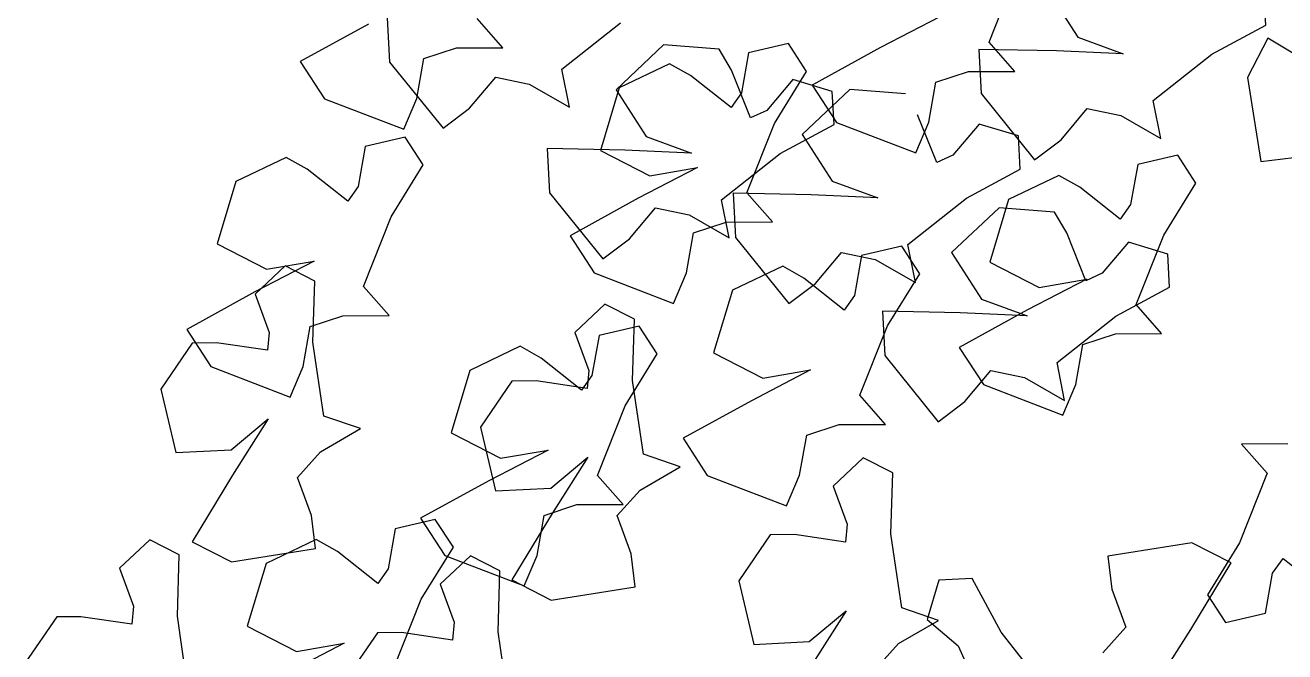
# Model space of a CAD drawing. Header units: millimetres. Extents: x 441156 to 441876, y 4514765 to 4515211.
# Drawn here: x 441673.261 to 441674.713, y 4514822.203 to 4514822.925 of the extents above; entities that cross this region are included whole.
import ezdxf

# ---------------------------------------------------------------- set-up
doc = ezdxf.new("R2010")
doc.units = ezdxf.units.MM
doc.layers.add('01_piscinas', color=254, linetype='Continuous')

msp = doc.modelspace()

# ---------------------------------------------------------------- linework, layer by layer
at = {"layer": '01_piscinas'}
for p, q in [((441674.37220111, 4514822.90530241, 0.00000053), (441674.4040481, 4514822.98536231, 0.00000053)), ((441674.43983869, 4514822.96481621, 0.00000053), (441674.4745061, 4514822.91104768, 0.00000053)), ((441674.69120636, 4514822.92479675, 0.00000053), (441674.68920215, 4514822.96293651, 0.00000053)), ((441674.31529399, 4514822.93453362, 0.00000053), (441674.24696018, 4514822.89906981, 0.00000053)), ((441673.65652322, 4514822.92624977, 0.00000053), (441673.57786706, 4514822.8830191, 0.00000053)), ((441673.67814859, 4514822.93337965, 0.00000053), (441673.6808307, 4514822.88233968, 0.00000053)), ((441673.81124949, 4514822.89892142, 0.00000053), (441673.78176415, 4514822.93248237, 0.00000053)), ((441673.87946028, 4514822.87426755, 0.00000053), (441673.94707053, 4514822.92767796, 0.00000053)), ((441674.62913744, 4514822.89139601, 0.00000053), (441674.69120636, 4514822.92479675, 0.00000053)), ((441674.40168646, 4514822.87174146, 0.00000053), (441674.37220111, 4514822.90530241, 0.00000053)), ((441674.4745061, 4514822.91104768, 0.00000053), (441674.52685978, 4514822.89175414, 0.00000053)), ((441674.69340013, 4514822.91018541, 0.00000053), (441674.67020291, 4514822.86464245, 0.00000053)), ((441674.77016706, 4514822.86368251, 0.00000053), (441674.69340013, 4514822.91018541, 0.00000053)), ((441673.72031454, 4514822.88642109, 0.00000053), (441673.75790569, 4514822.89875318, 0.00000053)), ((441673.75790569, 4514822.89875318, 0.00000053), (441673.81124949, 4514822.89892142, 0.00000053)), ((441673.99678974, 4514822.90215264, 0.00000053), (441673.9419876, 4514822.85058779, 0.00000053)), ((441674.06087761, 4514822.89713318, 0.00000053), (441673.99678974, 4514822.90215264, 0.00000053)), ((441674.07504151, 4514822.87317832, 0.00000053), (441674.06087761, 4514822.89713318, 0.00000053)), ((441674.0946593, 4514822.89297122, 0.00000053), (441674.08651779, 4514822.84687601, 0.00000053)), ((441674.14093021, 4514822.90377026, 0.00000053), (441674.0946593, 4514822.89297122, 0.00000053)), ((441674.16173579, 4514822.87174236, 0.00000053), (441674.14093021, 4514822.90377026, 0.00000053)), ((441674.24696018, 4514822.89906981, 0.00000053), (441674.16830402, 4514822.85583914, 0.00000053)), ((441674.3602155, 4514822.8970977, 0.00000053), (441674.3628976, 4514822.84605773, 0.00000053)), ((441674.44994906, 4514822.89520848, 0.00000053), (441674.3602155, 4514822.8970977, 0.00000053)), ((441674.52685978, 4514822.89175414, 0.00000053), (441674.44994906, 4514822.89520848, 0.00000053)), ((441674.56152719, 4514822.8379856, 0.00000053), (441674.62913744, 4514822.89139601, 0.00000053)), ((441673.57786706, 4514822.8830191, 0.00000053), (441673.60570982, 4514822.84015824, 0.00000053)), ((441673.6808307, 4514822.88233968, 0.00000053), (441673.74248485, 4514822.8061814, 0.00000053)), ((441673.71217303, 4514822.84032588, 0.00000053), (441673.72031454, 4514822.88642109, 0.00000053)), ((441674.00372435, 4514822.88047089, 0.00000053), (441673.94571289, 4514822.85277394, 0.00000053)), ((441674.02796808, 4514822.86680732, 0.00000053), (441674.00372435, 4514822.88047089, 0.00000053)), ((441673.77311436, 4514822.82925325, 0.00000053), (441673.80321272, 4514822.86510212, 0.00000053)), ((441673.80321272, 4514822.86510212, 0.00000053), (441673.84193365, 4514822.85698645, 0.00000053)), ((441673.88821487, 4514822.83046025, 0.00000053), (441673.87946028, 4514822.87426755, 0.00000053)), ((441674.07458856, 4514822.83001142, 0.00000053), (441674.02796808, 4514822.86680732, 0.00000053)), ((441674.09701808, 4514822.8180019, 0.00000053), (441674.07504151, 4514822.87317832, 0.00000053)), ((441674.14587975, 4514822.86249131, 0.00000053), (441674.11578139, 4514822.82664245, 0.00000053)), ((441674.1246829, 4514822.81178201, 0.00000053), (441674.16173579, 4514822.87174236, 0.00000053)), ((441674.19135106, 4514822.84870809, 0.00000053), (441674.14587975, 4514822.86249131, 0.00000053)), ((441674.3107515, 4514822.85924113, 0.00000053), (441674.34834265, 4514822.87157322, 0.00000053)), ((441674.34834265, 4514822.87157322, 0.00000053), (441674.40168646, 4514822.87174146, 0.00000053)), ((441674.67020291, 4514822.86464245, 0.00000053), (441674.68551784, 4514822.76786036, 0.00000053)), ((441673.84193365, 4514822.85698645, 0.00000053), (441673.88821487, 4514822.83046025, 0.00000053)), ((441673.94571289, 4514822.85277394, 0.00000053), (441673.92403527, 4514822.78071639, 0.00000053)), ((441673.9419876, 4514822.85058779, 0.00000053), (441673.976655, 4514822.79681926, 0.00000053)), ((441674.2114755, 4514822.85070673, 0.00000053), (441674.15667336, 4514822.79914187, 0.00000053)), ((441674.16830402, 4514822.85583914, 0.00000053), (441674.19614678, 4514822.81297828, 0.00000053)), ((441674.19335527, 4514822.81056833, 0.00000053), (441674.19135106, 4514822.84870809, 0.00000053)), ((441674.27556337, 4514822.84568727, 0.00000053), (441674.2114755, 4514822.85070673, 0.00000053)), ((441674.30260999, 4514822.81314592, 0.00000053), (441674.3107515, 4514822.85924113, 0.00000053)), ((441673.60570982, 4514822.84015824, 0.00000053), (441673.69718302, 4514822.80503031, 0.00000053)), ((441673.69718302, 4514822.80503031, 0.00000053), (441673.71217303, 4514822.84032588, 0.00000053)), ((441674.08651779, 4514822.84687601, 0.00000053), (441674.07458856, 4514822.83001142, 0.00000053)), ((441674.3628976, 4514822.84605773, 0.00000053), (441674.42455176, 4514822.76989945, 0.00000053)), ((441674.57028177, 4514822.7941783, 0.00000053), (441674.56152719, 4514822.8379856, 0.00000053)), ((441673.74248485, 4514822.8061814, 0.00000053), (441673.77311436, 4514822.82925325, 0.00000053)), ((441674.11578139, 4514822.82664245, 0.00000053), (441674.09701808, 4514822.8180019, 0.00000053)), ((441674.31170384, 4514822.76655598, 0.00000053), (441674.28972727, 4514822.8217324, 0.00000053)), ((441674.45518127, 4514822.79297131, 0.00000053), (441674.48527963, 4514822.82882017, 0.00000053)), ((441674.48527963, 4514822.82882017, 0.00000053), (441674.52400056, 4514822.8207045, 0.00000053)), ((441674.52400056, 4514822.8207045, 0.00000053), (441674.57028177, 4514822.7941783, 0.00000053)), ((441674.09283591, 4514822.73172212, 0.00000053), (441674.1246829, 4514822.81178201, 0.00000053)), ((441674.13128635, 4514822.77716759, 0.00000053), (441674.19335527, 4514822.81056833, 0.00000053)), ((441674.19614678, 4514822.81297828, 0.00000053), (441674.28761999, 4514822.77785035, 0.00000053)), ((441674.28761999, 4514822.77785035, 0.00000053), (441674.30260999, 4514822.81314592, 0.00000053)), ((441674.36056551, 4514822.81104539, 0.00000053), (441674.33046715, 4514822.77519653, 0.00000053)), ((441674.40603682, 4514822.79726218, 0.00000053), (441674.36056551, 4514822.81104539, 0.00000053)), ((441673.69890854, 4514822.79592076, 0.00000053), (441673.65263762, 4514822.78512172, 0.00000053)), ((441673.71971412, 4514822.76389286, 0.00000053), (441673.69890854, 4514822.79592076, 0.00000053)), ((441673.976655, 4514822.79681926, 0.00000053), (441674.02900869, 4514822.77752572, 0.00000053)), ((441674.15667336, 4514822.79914187, 0.00000053), (441674.19134076, 4514822.74537334, 0.00000053)), ((441674.40804103, 4514822.75912242, 0.00000053), (441674.40603682, 4514822.79726218, 0.00000053)), ((441674.42455176, 4514822.76989945, 0.00000053), (441674.45518127, 4514822.79297131, 0.00000053)), ((441673.65263762, 4514822.78512172, 0.00000053), (441673.64449611, 4514822.73902651, 0.00000053)), ((441673.8623644, 4514822.78286929, 0.00000053), (441673.86504651, 4514822.73182931, 0.00000053)), ((441673.95209797, 4514822.78098006, 0.00000053), (441673.8623644, 4514822.78286929, 0.00000053)), ((441673.92403527, 4514822.78071639, 0.00000053), (441673.98094239, 4514822.75148518, 0.00000053)), ((441674.02900869, 4514822.77752572, 0.00000053), (441673.95209797, 4514822.78098006, 0.00000053)), ((441674.0636761, 4514822.72375719, 0.00000053), (441674.13128635, 4514822.77716759, 0.00000053)), ((441674.33046715, 4514822.77519653, 0.00000053), (441674.31170384, 4514822.76655598, 0.00000053)), ((441674.5897531, 4514822.77506195, 0.00000053), (441674.54348218, 4514822.76426292, 0.00000053)), ((441674.61055867, 4514822.74303406, 0.00000053), (441674.5897531, 4514822.77506195, 0.00000053)), ((441673.56170267, 4514822.77262139, 0.00000053), (441673.50369122, 4514822.74492443, 0.00000053)), ((441673.5859464, 4514822.75895782, 0.00000053), (441673.56170267, 4514822.77262139, 0.00000053)), ((441673.68266122, 4514822.70393251, 0.00000053), (441673.71971412, 4514822.76389286, 0.00000053)), ((441674.03592878, 4514822.76095333, 0.00000053), (441673.96759498, 4514822.72548952, 0.00000053)), ((441673.98094239, 4514822.75148518, 0.00000053), (441674.03592878, 4514822.76095333, 0.00000053)), ((441674.54348218, 4514822.76426292, 0.00000053), (441674.53534067, 4514822.71816771, 0.00000053)), ((441674.68551784, 4514822.76786036, 0.00000053), (441674.7235797, 4514822.77252642, 0.00000053)), ((441673.63256688, 4514822.72216192, 0.00000053), (441673.5859464, 4514822.75895782, 0.00000053)), ((441674.19134076, 4514822.74537334, 0.00000053), (441674.24369445, 4514822.7260798, 0.00000053)), ((441674.34597211, 4514822.72572168, 0.00000053), (441674.40804103, 4514822.75912242, 0.00000053)), ((441674.45254723, 4514822.75176258, 0.00000053), (441674.39453577, 4514822.72406563, 0.00000053)), ((441674.47679096, 4514822.73809901, 0.00000053), (441674.45254723, 4514822.75176258, 0.00000053)), ((441673.50369122, 4514822.74492443, 0.00000053), (441673.48201359, 4514822.67286689, 0.00000053)), ((441673.64449611, 4514822.73902651, 0.00000053), (441673.63256688, 4514822.72216192, 0.00000053)), ((441673.86504651, 4514822.73182931, 0.00000053), (441673.92670067, 4514822.65567103, 0.00000053)), ((441674.07705016, 4514822.73142337, 0.00000053), (441674.07973227, 4514822.6803834, 0.00000053)), ((441674.16678373, 4514822.72953415, 0.00000053), (441674.07705016, 4514822.73142337, 0.00000053)), ((441674.12232125, 4514822.69816117, 0.00000053), (441674.09283591, 4514822.73172212, 0.00000053)), ((441674.52341144, 4514822.70130312, 0.00000053), (441674.47679096, 4514822.73809901, 0.00000053)), ((441674.57350578, 4514822.68307371, 0.00000053), (441674.61055867, 4514822.74303406, 0.00000053)), ((441673.96759498, 4514822.72548952, 0.00000053), (441673.88893882, 4514822.68225885, 0.00000053)), ((441674.07243068, 4514822.67994988, 0.00000053), (441674.0636761, 4514822.72375719, 0.00000053)), ((441674.24369445, 4514822.7260798, 0.00000053), (441674.16678373, 4514822.72953415, 0.00000053)), ((441674.27836186, 4514822.67231127, 0.00000053), (441674.34597211, 4514822.72572168, 0.00000053)), ((441674.39453577, 4514822.72406563, 0.00000053), (441674.37285815, 4514822.65200809, 0.00000053)), ((441674.53534067, 4514822.71816771, 0.00000053), (441674.52341144, 4514822.70130312, 0.00000053)), ((441673.65081423, 4514822.62387261, 0.00000053), (441673.68266122, 4514822.70393251, 0.00000053)), ((441673.95733018, 4514822.67874289, 0.00000053), (441673.98742854, 4514822.71459175, 0.00000053)), ((441673.98742854, 4514822.71459175, 0.00000053), (441674.02614947, 4514822.70647608, 0.00000053)), ((441674.02614947, 4514822.70647608, 0.00000053), (441674.07243068, 4514822.67994988, 0.00000053)), ((441674.38364067, 4514822.71447272, 0.00000053), (441674.32883853, 4514822.66290787, 0.00000053)), ((441674.44772854, 4514822.70945326, 0.00000053), (441674.38364067, 4514822.71447272, 0.00000053)), ((441674.46189244, 4514822.68549839, 0.00000053), (441674.44772854, 4514822.70945326, 0.00000053)), ((441674.0313863, 4514822.68566084, 0.00000053), (441674.06897745, 4514822.69799293, 0.00000053)), ((441674.06897745, 4514822.69799293, 0.00000053), (441674.12232125, 4514822.69816117, 0.00000053)), ((441673.48201359, 4514822.67286689, 0.00000053), (441673.53892072, 4514822.64363568, 0.00000053)), ((441673.88893882, 4514822.68225885, 0.00000053), (441673.91678157, 4514822.63939799, 0.00000053)), ((441673.92670067, 4514822.65567103, 0.00000053), (441673.95733018, 4514822.67874289, 0.00000053)), ((441674.02324479, 4514822.63956563, 0.00000053), (441674.0313863, 4514822.68566084, 0.00000053)), ((441674.07973227, 4514822.6803834, 0.00000053), (441674.14138643, 4514822.60422511, 0.00000053)), ((441674.48386901, 4514822.63032197, 0.00000053), (441674.46189244, 4514822.68549839, 0.00000053)), ((441674.53273069, 4514822.67481139, 0.00000053), (441674.50263233, 4514822.63896252, 0.00000053)), ((441674.57820199, 4514822.66102817, 0.00000053), (441674.53273069, 4514822.67481139, 0.00000053)), ((441674.54165879, 4514822.60301381, 0.00000053), (441674.57350578, 4514822.68307371, 0.00000053)), ((441674.17201594, 4514822.62729697, 0.00000053), (441674.2021143, 4514822.66314584, 0.00000053)), ((441674.2021143, 4514822.66314584, 0.00000053), (441674.24083523, 4514822.65503016, 0.00000053)), ((441674.22508657, 4514822.65960467, 0.00000053), (441674.21694506, 4514822.61350946, 0.00000053)), ((441674.27135749, 4514822.6704037, 0.00000053), (441674.22508657, 4514822.65960467, 0.00000053)), ((441674.29216306, 4514822.63837581, 0.00000053), (441674.27135749, 4514822.6704037, 0.00000053)), ((441674.28711644, 4514822.62850396, 0.00000053), (441674.27836186, 4514822.67231127, 0.00000053)), ((441674.32883853, 4514822.66290787, 0.00000053), (441674.36350594, 4514822.60913933, 0.00000053)), ((441674.5802062, 4514822.62288841, 0.00000053), (441674.57820199, 4514822.66102817, 0.00000053)), ((441673.59390711, 4514822.65310383, 0.00000053), (441673.5255733, 4514822.61764002, 0.00000053)), ((441673.56048229, 4514822.64741418, 0.00000053), (441673.52581002, 4514822.61492648, 0.00000053)), ((441673.53892072, 4514822.64363568, 0.00000053), (441673.59390711, 4514822.65310383, 0.00000053)), ((441673.5945144, 4514822.63008, 0.00000053), (441673.56048229, 4514822.64741418, 0.00000053)), ((441674.13415162, 4514822.64710434, 0.00000053), (441674.07614016, 4514822.61940738, 0.00000053)), ((441674.15839535, 4514822.63344076, 0.00000053), (441674.13415162, 4514822.64710434, 0.00000053)), ((441674.24083523, 4514822.65503016, 0.00000053), (441674.28711644, 4514822.62850396, 0.00000053)), ((441674.37285815, 4514822.65200809, 0.00000053), (441674.42976527, 4514822.62277687, 0.00000053)), ((441673.59240582, 4514822.55962636, 0.00000053), (441673.5945144, 4514822.63008, 0.00000053)), ((441673.91678157, 4514822.63939799, 0.00000053), (441674.00825478, 4514822.60427006, 0.00000053)), ((441674.00825478, 4514822.60427006, 0.00000053), (441674.02324479, 4514822.63956563, 0.00000053)), ((441674.20501583, 4514822.59664487, 0.00000053), (441674.15839535, 4514822.63344076, 0.00000053)), ((441674.25511017, 4514822.57841546, 0.00000053), (441674.29216306, 4514822.63837581, 0.00000053)), ((441674.48475167, 4514822.63224503, 0.00000053), (441674.41641786, 4514822.59678121, 0.00000053)), ((441674.42976527, 4514822.62277687, 0.00000053), (441674.48475167, 4514822.63224503, 0.00000053)), ((441674.50263233, 4514822.63896252, 0.00000053), (441674.48386901, 4514822.63032197, 0.00000053)), ((441673.5255733, 4514822.61764002, 0.00000053), (441673.44691714, 4514822.57440935, 0.00000053)), ((441673.52581002, 4514822.61492648, 0.00000053), (441673.54180687, 4514822.57093611, 0.00000053)), ((441673.68029958, 4514822.59031167, 0.00000053), (441673.65081423, 4514822.62387261, 0.00000053)), ((441674.07614016, 4514822.61940738, 0.00000053), (441674.05446254, 4514822.54734984, 0.00000053)), ((441674.14138643, 4514822.60422511, 0.00000053), (441674.17201594, 4514822.62729697, 0.00000053)), ((441674.51813728, 4514822.58948767, 0.00000053), (441674.5802062, 4514822.62288841, 0.00000053)), ((441673.92911716, 4514822.60340626, 0.00000053), (441673.89444488, 4514822.57091857, 0.00000053)), ((441673.96314926, 4514822.58607208, 0.00000053), (441673.92911716, 4514822.60340626, 0.00000053)), ((441674.21694506, 4514822.61350946, 0.00000053), (441674.20501583, 4514822.59664487, 0.00000053)), ((441674.36350594, 4514822.60913933, 0.00000053), (441674.41585962, 4514822.5898458, 0.00000053)), ((441674.57114413, 4514822.56945287, 0.00000053), (441674.54165879, 4514822.60301381, 0.00000053)), ((441673.58936462, 4514822.57781134, 0.00000053), (441673.62695577, 4514822.59014343, 0.00000053)), ((441673.62695577, 4514822.59014343, 0.00000053), (441673.68029958, 4514822.59031167, 0.00000053)), ((441673.96104069, 4514822.51561845, 0.00000053), (441673.96314926, 4514822.58607208, 0.00000053)), ((441674.24921534, 4514822.59518936, 0.00000053), (441674.25189744, 4514822.54414939, 0.00000053)), ((441674.3389489, 4514822.59330014, 0.00000053), (441674.24921534, 4514822.59518936, 0.00000053)), ((441674.41641786, 4514822.59678121, 0.00000053), (441674.3377617, 4514822.55355055, 0.00000053)), ((441674.41585962, 4514822.5898458, 0.00000053), (441674.3389489, 4514822.59330014, 0.00000053)), ((441674.45052703, 4514822.53607726, 0.00000053), (441674.51813728, 4514822.58948767, 0.00000053)), ((441673.44691714, 4514822.57440935, 0.00000053), (441673.4747599, 4514822.53154849, 0.00000053)), ((441673.58122311, 4514822.53171613, 0.00000053), (441673.58936462, 4514822.57781134, 0.00000053)), ((441673.96864615, 4514822.57815289, 0.00000053), (441673.92237524, 4514822.56735385, 0.00000053)), ((441673.98945173, 4514822.546125, 0.00000053), (441673.96864615, 4514822.57815289, 0.00000053)), ((441674.22326318, 4514822.49835556, 0.00000053), (441674.25511017, 4514822.57841546, 0.00000053)), ((441673.45330821, 4514822.5586334, 0.00000053), (441673.41691729, 4514822.5056414, 0.00000053)), ((441673.48113568, 4514822.55892227, 0.00000053), (441673.45330821, 4514822.5586334, 0.00000053)), ((441673.53990815, 4514822.55036632, 0.00000053), (441673.48113568, 4514822.55892227, 0.00000053)), ((441673.54180687, 4514822.57093611, 0.00000053), (441673.53990815, 4514822.55036632, 0.00000053)), ((441673.60485547, 4514822.47436897, 0.00000053), (441673.59240582, 4514822.55962636, 0.00000053)), ((441673.89444488, 4514822.57091857, 0.00000053), (441673.91044173, 4514822.52692819, 0.00000053)), ((441673.92237524, 4514822.56735385, 0.00000053), (441673.91423372, 4514822.52125865, 0.00000053)), ((441674.47206767, 4514822.51085733, 0.00000053), (441674.48020918, 4514822.55695253, 0.00000053)), ((441674.48020918, 4514822.55695253, 0.00000053), (441674.51780033, 4514822.56928462, 0.00000053)), ((441674.51780033, 4514822.56928462, 0.00000053), (441674.57114413, 4514822.56945287, 0.00000053)), ((441673.83144028, 4514822.55485352, 0.00000053), (441673.77342883, 4514822.52715657, 0.00000053)), ((441673.85568401, 4514822.54118995, 0.00000053), (441673.83144028, 4514822.55485352, 0.00000053)), ((441673.95239883, 4514822.48616465, 0.00000053), (441673.98945173, 4514822.546125, 0.00000053)), ((441674.05446254, 4514822.54734984, 0.00000053), (441674.11136967, 4514822.51811863, 0.00000053)), ((441674.25189744, 4514822.54414939, 0.00000053), (441674.3135516, 4514822.46799111, 0.00000053)), ((441674.3377617, 4514822.55355055, 0.00000053), (441674.36560446, 4514822.51068969, 0.00000053)), ((441673.4747599, 4514822.53154849, 0.00000053), (441673.56623311, 4514822.49642056, 0.00000053)), ((441673.56623311, 4514822.49642056, 0.00000053), (441673.58122311, 4514822.53171613, 0.00000053)), ((441673.90230449, 4514822.50439405, 0.00000053), (441673.85568401, 4514822.54118995, 0.00000053)), ((441674.16635606, 4514822.52758678, 0.00000053), (441674.09802225, 4514822.49212297, 0.00000053)), ((441674.11136967, 4514822.51811863, 0.00000053), (441674.16635606, 4514822.52758678, 0.00000053)), ((441674.45928161, 4514822.49226996, 0.00000053), (441674.45052703, 4514822.53607726, 0.00000053)), ((441673.77342883, 4514822.52715657, 0.00000053), (441673.75175121, 4514822.45509903, 0.00000053)), ((441673.82194307, 4514822.51462549, 0.00000053), (441673.78555215, 4514822.46163349, 0.00000053)), ((441673.84977054, 4514822.51491436, 0.00000053), (441673.82194307, 4514822.51462549, 0.00000053)), ((441673.90854301, 4514822.50635841, 0.00000053), (441673.84977054, 4514822.51491436, 0.00000053)), ((441673.91423372, 4514822.52125865, 0.00000053), (441673.90230449, 4514822.50439405, 0.00000053)), ((441673.91044173, 4514822.52692819, 0.00000053), (441673.90854301, 4514822.50635841, 0.00000053)), ((441673.97349033, 4514822.43036105, 0.00000053), (441673.96104069, 4514822.51561845, 0.00000053)), ((441674.34418111, 4514822.49106297, 0.00000053), (441674.37427947, 4514822.52691183, 0.00000053)), ((441674.37427947, 4514822.52691183, 0.00000053), (441674.4130004, 4514822.51879616, 0.00000053)), ((441674.4130004, 4514822.51879616, 0.00000053), (441674.45928161, 4514822.49226996, 0.00000053)), ((441673.41691729, 4514822.5056414, 0.00000053), (441673.43417269, 4514822.43239894, 0.00000053)), ((441674.25274852, 4514822.46479462, 0.00000053), (441674.22326318, 4514822.49835556, 0.00000053)), ((441674.36560446, 4514822.51068969, 0.00000053), (441674.45707766, 4514822.47556176, 0.00000053)), ((441674.45707766, 4514822.47556176, 0.00000053), (441674.47206767, 4514822.51085733, 0.00000053)), ((441673.92055184, 4514822.40610475, 0.00000053), (441673.95239883, 4514822.48616465, 0.00000053)), ((441674.09802225, 4514822.49212297, 0.00000053), (441674.01936609, 4514822.4488923, 0.00000053)), ((441674.3135516, 4514822.46799111, 0.00000053), (441674.34418111, 4514822.49106297, 0.00000053)), ((441673.49807131, 4514822.43553752, 0.00000053), (441673.54095685, 4514822.47123038, 0.00000053)), ((441673.54095685, 4514822.47123038, 0.00000053), (441673.49950994, 4514822.40635091, 0.00000053)), ((441673.647171, 4514822.46004701, 0.00000053), (441673.60485547, 4514822.47436897, 0.00000053)), ((441673.60105803, 4514822.4332294, 0.00000053), (441673.647171, 4514822.46004701, 0.00000053)), ((441673.75175121, 4514822.45509903, 0.00000053), (441673.80865833, 4514822.42586781, 0.00000053)), ((441673.78555215, 4514822.46163349, 0.00000053), (441673.80280755, 4514822.38839102, 0.00000053)), ((441674.16181357, 4514822.45229428, 0.00000053), (441674.19940472, 4514822.46462637, 0.00000053)), ((441674.19940472, 4514822.46462637, 0.00000053), (441674.25274852, 4514822.46479462, 0.00000053)), ((441674.01936609, 4514822.4488923, 0.00000053), (441674.04720885, 4514822.40603144, 0.00000053)), ((441674.15367206, 4514822.40619908, 0.00000053), (441674.16181357, 4514822.45229428, 0.00000053)), ((441674.71667623, 4514822.44233375, 0.00000053), (441674.66333243, 4514822.44216551, 0.00000053)), ((441674.66333243, 4514822.44216551, 0.00000053), (441674.69281777, 4514822.40860456, 0.00000053)), ((441673.43417269, 4514822.43239894, 0.00000053), (441673.49807131, 4514822.43553752, 0.00000053)), ((441673.57466919, 4514822.40375392, 0.00000053), (441673.60105803, 4514822.4332294, 0.00000053)), ((441673.86364472, 4514822.43533596, 0.00000053), (441673.79531091, 4514822.39987215, 0.00000053)), ((441673.80865833, 4514822.42586781, 0.00000053), (441673.86364472, 4514822.43533596, 0.00000053)), ((441673.86670618, 4514822.39152961, 0.00000053), (441673.90959171, 4514822.42722247, 0.00000053)), ((441673.90959171, 4514822.42722247, 0.00000053), (441673.8681448, 4514822.362343, 0.00000053)), ((441674.01580586, 4514822.41603909, 0.00000053), (441673.97349033, 4514822.43036105, 0.00000053)), ((441674.22701611, 4514822.4263455, 0.00000053), (441674.19234383, 4514822.3938578, 0.00000053)), ((441674.26104821, 4514822.40901132, 0.00000053), (441674.22701611, 4514822.4263455, 0.00000053)), ((441673.9696929, 4514822.38922148, 0.00000053), (441674.01580586, 4514822.41603909, 0.00000053)), ((441673.49950994, 4514822.40635091, 0.00000053), (441673.45300704, 4514822.32958397, 0.00000053)), ((441673.59066603, 4514822.35976355, 0.00000053), (441673.57466919, 4514822.40375392, 0.00000053)), ((441673.79531091, 4514822.39987215, 0.00000053), (441673.71665475, 4514822.35664148, 0.00000053)), ((441673.95003719, 4514822.3725438, 0.00000053), (441673.92055184, 4514822.40610475, 0.00000053)), ((441674.04720885, 4514822.40603144, 0.00000053), (441674.13868206, 4514822.37090351, 0.00000053)), ((441674.13868206, 4514822.37090351, 0.00000053), (441674.15367206, 4514822.40619908, 0.00000053)), ((441674.25893964, 4514822.33855768, 0.00000053), (441674.26104821, 4514822.40901132, 0.00000053)), ((441674.69281777, 4514822.40860456, 0.00000053), (441674.66097078, 4514822.32854466, 0.00000053)), ((441673.80280755, 4514822.38839102, 0.00000053), (441673.86670618, 4514822.39152961, 0.00000053)), ((441673.94330405, 4514822.35974601, 0.00000053), (441673.9696929, 4514822.38922148, 0.00000053)), ((441674.19234383, 4514822.3938578, 0.00000053), (441674.20834068, 4514822.34986742, 0.00000053)), ((441673.85910223, 4514822.36004347, 0.00000053), (441673.89669338, 4514822.37237556, 0.00000053)), ((441673.89669338, 4514822.37237556, 0.00000053), (441673.95003719, 4514822.3725438, 0.00000053)), ((441673.5953321, 4514822.32170168, 0.00000053), (441673.59066603, 4514822.35976355, 0.00000053)), ((441673.7335367, 4514822.35535961, 0.00000053), (441673.68726578, 4514822.34456057, 0.00000053)), ((441673.71665475, 4514822.35664148, 0.00000053), (441673.74449751, 4514822.31378062, 0.00000053)), ((441673.75434227, 4514822.32333171, 0.00000053), (441673.7335367, 4514822.35535961, 0.00000053)), ((441673.8681448, 4514822.362343, 0.00000053), (441673.82164191, 4514822.28557606, 0.00000053)), ((441673.85096072, 4514822.31394826, 0.00000053), (441673.85910223, 4514822.36004347, 0.00000053)), ((441673.9593009, 4514822.31575563, 0.00000053), (441673.94330405, 4514822.35974601, 0.00000053)), ((441673.68726578, 4514822.34456057, 0.00000053), (441673.67912427, 4514822.29846536, 0.00000053)), ((441674.20834068, 4514822.34986742, 0.00000053), (441674.20644196, 4514822.32929764, 0.00000053)), ((441673.40419376, 4514822.33172631, 0.00000053), (441673.36952149, 4514822.29923862, 0.00000053)), ((441673.43822587, 4514822.31439213, 0.00000053), (441673.40419376, 4514822.33172631, 0.00000053)), ((441673.45300704, 4514822.32958397, 0.00000053), (441673.49855001, 4514822.30638676, 0.00000053)), ((441673.59633083, 4514822.33206024, 0.00000053), (441673.53831937, 4514822.30436329, 0.00000053)), ((441673.62057456, 4514822.31839667, 0.00000053), (441673.59633083, 4514822.33206024, 0.00000053)), ((441674.11984202, 4514822.33756472, 0.00000053), (441674.0834511, 4514822.28457273, 0.00000053)), ((441674.14766949, 4514822.33785359, 0.00000053), (441674.11984202, 4514822.33756472, 0.00000053)), ((441674.20644196, 4514822.32929764, 0.00000053), (441674.14766949, 4514822.33785359, 0.00000053)), ((441674.27138928, 4514822.25330028, 0.00000053), (441674.25893964, 4514822.33855768, 0.00000053)), ((441674.60580689, 4514822.32849863, 0.00000053), (441674.5090248, 4514822.31318371, 0.00000053)), ((441674.65134985, 4514822.30530142, 0.00000053), (441674.60580689, 4514822.32849863, 0.00000053)), ((441674.66097078, 4514822.32854466, 0.00000053), (441674.62391789, 4514822.26858431, 0.00000053)), ((441673.4361173, 4514822.2439385, 0.00000053), (441673.43822587, 4514822.31439213, 0.00000053)), ((441673.49855001, 4514822.30638676, 0.00000053), (441673.5953321, 4514822.32170168, 0.00000053)), ((441673.66719504, 4514822.28160077, 0.00000053), (441673.62057456, 4514822.31839667, 0.00000053)), ((441673.71728938, 4514822.26337137, 0.00000053), (441673.75434227, 4514822.32333171, 0.00000053)), ((441673.77396994, 4514822.31339872, 0.00000053), (441673.73929766, 4514822.28091102, 0.00000053)), ((441673.74449751, 4514822.31378062, 0.00000053), (441673.83597072, 4514822.2786527, 0.00000053)), ((441673.80800204, 4514822.29606454, 0.00000053), (441673.77396994, 4514822.31339872, 0.00000053)), ((441673.83597072, 4514822.2786527, 0.00000053), (441673.85096072, 4514822.31394826, 0.00000053)), ((441673.96396696, 4514822.27769377, 0.00000053), (441673.9593009, 4514822.31575563, 0.00000053)), ((441674.5090248, 4514822.31318371, 0.00000053), (441674.51369086, 4514822.27512184, 0.00000053)), ((441674.69913589, 4514822.29345066, 0.00000053), (441674.71106512, 4514822.31031526, 0.00000053)), ((441674.71106512, 4514822.31031526, 0.00000053), (441674.7576856, 4514822.27351936, 0.00000053)), ((441673.36952149, 4514822.29923862, 0.00000053), (441673.38551834, 4514822.25524824, 0.00000053)), ((441673.53831937, 4514822.30436329, 0.00000053), (441673.51664175, 4514822.23230574, 0.00000053)), ((441673.67912427, 4514822.29846536, 0.00000053), (441673.66719504, 4514822.28160077, 0.00000053)), ((441673.80589347, 4514822.22561091, 0.00000053), (441673.80800204, 4514822.29606454, 0.00000053)), ((441674.60484696, 4514822.22853448, 0.00000053), (441674.65134985, 4514822.30530142, 0.00000053)), ((441673.73929766, 4514822.28091102, 0.00000053), (441673.75529451, 4514822.23692065, 0.00000053)), ((441673.82164191, 4514822.28557606, 0.00000053), (441673.86718487, 4514822.26237885, 0.00000053)), ((441674.0834511, 4514822.28457273, 0.00000053), (441674.1007065, 4514822.21133026, 0.00000053)), ((441674.31434477, 4514822.2853243, 0.00000053), (441674.30056155, 4514822.23985299, 0.00000053)), ((441674.35248453, 4514822.28732851, 0.00000053), (441674.31434477, 4514822.2853243, 0.00000053)), ((441674.38588527, 4514822.22525959, 0.00000053), (441674.35248453, 4514822.28732851, 0.00000053)), ((441674.69099438, 4514822.24735546, 0.00000053), (441674.69913589, 4514822.29345066, 0.00000053)), ((441673.86718487, 4514822.26237885, 0.00000053), (441673.96396696, 4514822.27769377, 0.00000053)), ((441674.51369086, 4514822.27512184, 0.00000053), (441674.52968771, 4514822.23113147, 0.00000053)), ((441674.62391789, 4514822.26858431, 0.00000053), (441674.64472346, 4514822.23655642, 0.00000053)), ((441673.38551834, 4514822.25524824, 0.00000053), (441673.38361962, 4514822.23467846, 0.00000053)), ((441673.68544239, 4514822.18331147, 0.00000053), (441673.71728938, 4514822.26337137, 0.00000053)), ((441674.31370481, 4514822.23897832, 0.00000053), (441674.27138928, 4514822.25330028, 0.00000053)), ((441673.29701968, 4514822.24294554, 0.00000053), (441673.26062876, 4514822.18995355, 0.00000053)), ((441673.32484715, 4514822.24323441, 0.00000053), (441673.29701968, 4514822.24294554, 0.00000053)), ((441673.38361962, 4514822.23467846, 0.00000053), (441673.32484715, 4514822.24323441, 0.00000053)), ((441673.44856694, 4514822.1586811, 0.00000053), (441673.4361173, 4514822.2439385, 0.00000053)), ((441673.75529451, 4514822.23692065, 0.00000053), (441673.75339579, 4514822.21635086, 0.00000053)), ((441674.16460513, 4514822.21446884, 0.00000053), (441674.20749066, 4514822.2501617, 0.00000053)), ((441674.20749066, 4514822.2501617, 0.00000053), (441674.16604375, 4514822.18528223, 0.00000053)), ((441674.26759185, 4514822.21216072, 0.00000053), (441674.31370481, 4514822.23897832, 0.00000053)), ((441674.30056155, 4514822.23985299, 0.00000053), (441674.33641042, 4514822.20975463, 0.00000053)), ((441674.64472346, 4514822.23655642, 0.00000053), (441674.69099438, 4514822.24735546, 0.00000053)), ((441673.51664175, 4514822.23230574, 0.00000053), (441673.57354888, 4514822.20307453, 0.00000053)), ((441673.66679585, 4514822.22461794, 0.00000053), (441673.63040493, 4514822.17162595, 0.00000053)), ((441673.69462332, 4514822.22490681, 0.00000053), (441673.66679585, 4514822.22461794, 0.00000053)), ((441673.75339579, 4514822.21635086, 0.00000053), (441673.69462332, 4514822.22490681, 0.00000053)), ((441673.81834311, 4514822.1403535, 0.00000053), (441673.80589347, 4514822.22561091, 0.00000053)), ((441674.43929568, 4514822.15764934, 0.00000053), (441674.38588527, 4514822.22525959, 0.00000053)), ((441674.52968771, 4514822.23113147, 0.00000053), (441674.50329887, 4514822.20165599, 0.00000053)), ((441674.56340005, 4514822.16365501, 0.00000053), (441674.60484696, 4514822.22853448, 0.00000053)), ((441673.62853527, 4514822.21254268, 0.00000053), (441673.56020146, 4514822.17707887, 0.00000053)), ((441673.57354888, 4514822.20307453, 0.00000053), (441673.62853527, 4514822.21254268, 0.00000053)), ((441674.1007065, 4514822.21133026, 0.00000053), (441674.16460513, 4514822.21446884, 0.00000053)), ((441674.241203, 4514822.18268524, 0.00000053), (441674.26759185, 4514822.21216072, 0.00000053)), ((441674.33641042, 4514822.20975463, 0.00000053), (441674.34505097, 4514822.19099132, 0.00000053))]:
    msp.add_line(p, q, dxfattribs=at)

doc.saveas('drawing.dxf')
